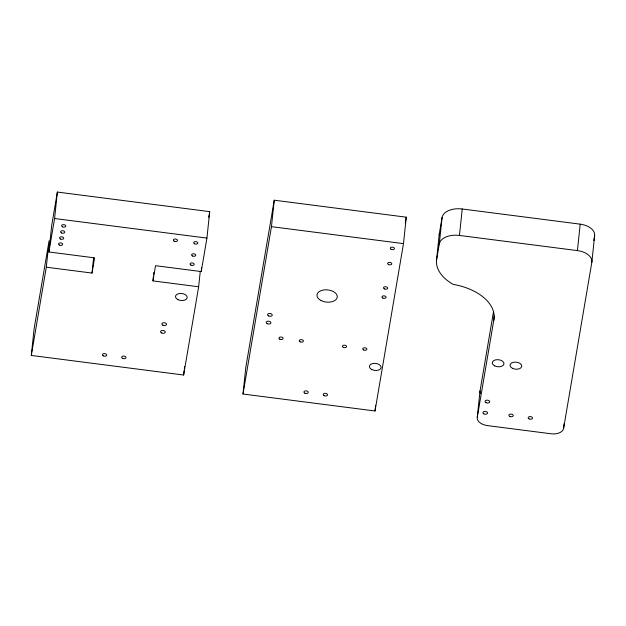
<?xml version="1.0" encoding="UTF-8"?>
<svg xmlns="http://www.w3.org/2000/svg" width="626" height="626" viewBox="0 0 626 626"><rect width="100%" height="100%" fill="white"/><g stroke="black" fill="none" stroke-linecap="round" stroke-linejoin="round"><path stroke-width="0.94" d="M31.3 355.443L34.078 328.994L49.086 240.752L46.308 267.192L31.3 355.443L183.637 375.021L198.645 286.778L200.234 271.668M46.308 267.192L92.014 273.069L94.596 257.857L48.898 251.981L51.676 225.54L57.365 192.065L209.71 211.651L206.932 238.091L201.236 271.567L155.538 265.69L152.947 280.902L198.645 286.778M48.898 251.981L54.587 218.513L57.365 192.065M92.014 273.069L93.595 257.959M152.947 280.902L153.44 276.183M153.644 274.29L153.839 272.404M183.637 375.021L184.138 370.302M184.334 368.409L184.537 366.523M201.236 271.567L201.635 267.787M242.998 394.02L245.775 367.572L274.243 200.21L406.266 217.183L403.488 243.624L375.021 410.985L242.998 394.02L271.457 226.659L274.243 200.21M375.021 410.985L375.616 405.319M477.262 417.339L493.703 320.684A49.564 29.829 6 0 0 453.169 284.384A46.167 27.787 6 0 1 436.486 260.471L439.264 234.03L442.058 217.613A18.467 11.111 6 0 1 462.231 208.99L580.2 224.155A16.198 9.75 6 0 1 594.622 235.845L591.844 262.286L563.588 428.434A11.456 6.894 6 0 1 551.076 433.779L487.458 425.602A11.456 6.894 6 0 1 477.262 417.339L480.04 390.898L493.546 311.466M436.486 260.471L439.272 244.054L442.058 217.613M439.272 244.054A18.467 11.111 6 0 1 459.453 235.439L462.231 208.99M493.703 320.684L494.196 315.966M591.844 262.286A16.198 9.75 6 0 0 577.422 250.603L580.2 224.155M563.588 428.434L564.081 423.716M208.732 217.386L209.71 211.651M405.288 222.958L406.266 217.183M593.808 240.642L594.622 235.845M459.453 235.439L577.422 250.603M271.457 226.659L403.488 243.624M54.587 218.513L206.932 238.091M480.463 393.613A11.456 6.894 6 0 1 480.04 390.898M439.217 235.102A46.167 27.787 6 0 1 439.264 234.03M494.704 365.889A5.892 3.545 6 0 0 503.977 363.98A5.892 3.545 6 0 0 495.737 359.825A5.892 3.545 6 0 0 494.704 365.889M512.451 368.323A5.892 3.545 6 0 0 521.724 366.421A5.892 3.545 6 0 0 513.484 362.266A5.892 3.545 6 0 0 512.451 368.323M529.08 418.88A2.175 1.307 6 0 0 532.507 418.176A2.175 1.307 6 0 0 529.463 416.642A2.175 1.307 6 0 0 529.08 418.88M509.783 416.4A2.175 1.307 6 0 0 513.21 415.695A2.175 1.307 6 0 0 510.167 414.162A2.175 1.307 6 0 0 509.783 416.4M486.042 402.651A2.34 1.409 6 0 0 489.728 401.892A2.34 1.409 6 0 0 486.457 400.241A2.34 1.409 6 0 0 486.042 402.651M483.875 413.872A2.34 1.409 6 0 0 487.56 413.121A2.34 1.409 6 0 0 484.289 411.462A2.34 1.409 6 0 0 483.875 413.872M321.177 300.597A10.196 6.135 6 0 0 337.226 297.295A10.196 6.135 6 0 0 322.961 290.104A10.196 6.135 6 0 0 321.177 300.597M371.821 369.583A5.892 3.545 6 0 0 381.093 367.673A5.892 3.545 6 0 0 372.846 363.518A5.892 3.545 6 0 0 371.821 369.583M324.119 395.64A2.175 1.307 6 0 0 327.547 394.936A2.175 1.307 6 0 0 324.503 393.402A2.175 1.307 6 0 0 324.119 395.64M304.823 393.159A2.175 1.307 6 0 0 308.25 392.455A2.175 1.307 6 0 0 305.206 390.921A2.175 1.307 6 0 0 304.823 393.159M391.125 249.328A2.081 1.252 6 0 0 394.396 248.655A2.081 1.252 6 0 0 391.485 247.184A2.081 1.252 6 0 0 391.125 249.328M388.511 264.54A2.081 1.252 6 0 0 391.782 263.867A2.081 1.252 6 0 0 388.871 262.404A2.081 1.252 6 0 0 388.511 264.54M267.216 323.673A2.34 1.409 6 0 0 270.901 322.914A2.34 1.409 6 0 0 267.623 321.263A2.34 1.409 6 0 0 267.216 323.673M268.531 315.942A2.34 1.409 6 0 0 272.216 315.183A2.34 1.409 6 0 0 268.937 313.532A2.34 1.409 6 0 0 268.531 315.942M279.806 339.206A2.081 1.252 6 0 0 283.077 338.533A2.081 1.252 6 0 0 280.166 337.07A2.081 1.252 6 0 0 279.806 339.206M343.283 347.367A2.081 1.252 6 0 0 346.554 346.694A2.081 1.252 6 0 0 343.643 345.223A2.081 1.252 6 0 0 343.283 347.367M363.589 349.973A2.081 1.252 6 0 0 366.867 349.308A2.081 1.252 6 0 0 363.956 347.837A2.081 1.252 6 0 0 363.589 349.973M300.112 341.819A2.081 1.252 6 0 0 303.391 341.147A2.081 1.252 6 0 0 300.48 339.675A2.081 1.252 6 0 0 300.112 341.819M382.807 298.031A2.081 1.252 6 0 0 386.078 297.358A2.081 1.252 6 0 0 383.167 295.895A2.081 1.252 6 0 0 382.807 298.031M384.356 288.899A2.081 1.252 6 0 0 387.635 288.234A2.081 1.252 6 0 0 384.724 286.763A2.081 1.252 6 0 0 384.356 288.899M161.539 332.93A2.34 1.409 6 0 0 165.225 332.171A2.34 1.409 6 0 0 161.954 330.52A2.34 1.409 6 0 0 161.539 332.93M162.854 325.199A2.34 1.409 6 0 0 166.539 324.44A2.34 1.409 6 0 0 163.269 322.789A2.34 1.409 6 0 0 162.854 325.199M194.522 243.811A2.081 1.252 6 0 0 197.8 243.138A2.081 1.252 6 0 0 194.889 241.667A2.081 1.252 6 0 0 194.522 243.811M174.216 241.198A2.081 1.252 6 0 0 177.487 240.525A2.081 1.252 6 0 0 174.576 239.062A2.081 1.252 6 0 0 174.216 241.198M62.498 226.839A2.081 1.252 6 0 0 65.769 226.166A2.081 1.252 6 0 0 62.858 224.695A2.081 1.252 6 0 0 62.498 226.839M61.465 232.927A2.081 1.252 6 0 0 64.736 232.254A2.081 1.252 6 0 0 61.825 230.783A2.081 1.252 6 0 0 61.465 232.927M60.425 239.007A2.081 1.252 6 0 0 63.703 238.334A2.081 1.252 6 0 0 60.792 236.871A2.081 1.252 6 0 0 60.425 239.007M59.392 245.095A2.081 1.252 6 0 0 62.663 244.422A2.081 1.252 6 0 0 59.76 242.958A2.081 1.252 6 0 0 59.392 245.095M190.899 265.111A2.081 1.252 6 0 0 194.177 264.438A2.081 1.252 6 0 0 191.266 262.967A2.081 1.252 6 0 0 190.899 265.111M192.456 255.979A2.081 1.252 6 0 0 195.727 255.306A2.081 1.252 6 0 0 192.816 253.843A2.081 1.252 6 0 0 192.456 255.979M177.909 299.643A5.892 3.545 6 0 0 187.182 297.741A5.892 3.545 6 0 0 178.942 293.586A5.892 3.545 6 0 0 177.909 299.643M122.586 358.369A2.175 1.307 6 0 0 126.014 357.665A2.175 1.307 6 0 0 122.962 356.131A2.175 1.307 6 0 0 122.586 358.369M103.29 355.889A2.175 1.307 6 0 0 106.717 355.185A2.175 1.307 6 0 0 103.666 353.651A2.175 1.307 6 0 0 103.29 355.889"/></g></svg>
